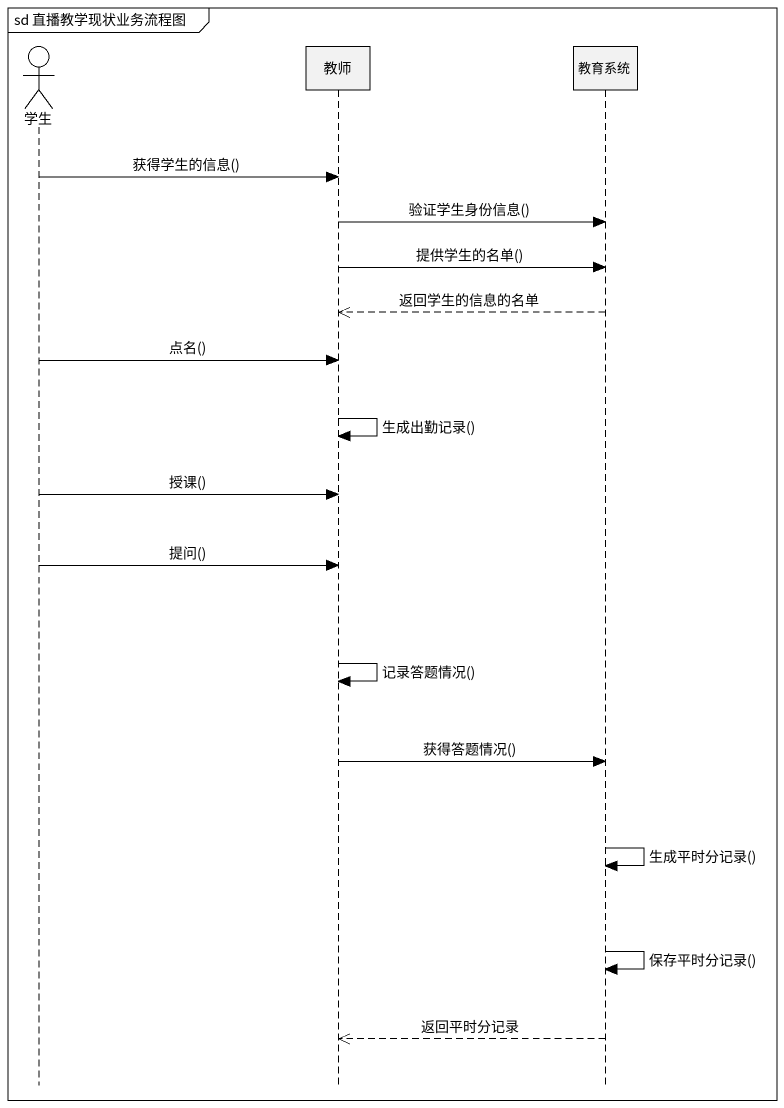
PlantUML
@startuml
mainframe sd 直播教学现状业务流程图
hide footbox
actor 学生
participant 教师
participant 教育系统

学生 -> 教师 : 获得学生的信息()
教师 -> 教育系统 : 验证学生身份信息()
教师 -> 教育系统 : 提供学生的名单()
教育系统 -->> 教师 : 返回学生的信息的名单
学生 -> 教师 : 点名()
教师 -> 教师 : 生成出勤记录()
学生 -> 教师 : 授课()
学生 -> 教师 : 提问()
教师 -> 教师 : 记录答题情况()
教师 -> 教育系统 : 获得答题情况()
教育系统 -> 教育系统 : 生成平时分记录()
教育系统 -> 教育系统 : 保存平时分记录()
教育系统 -->> 教师 : 返回平时分记录
@enduml
